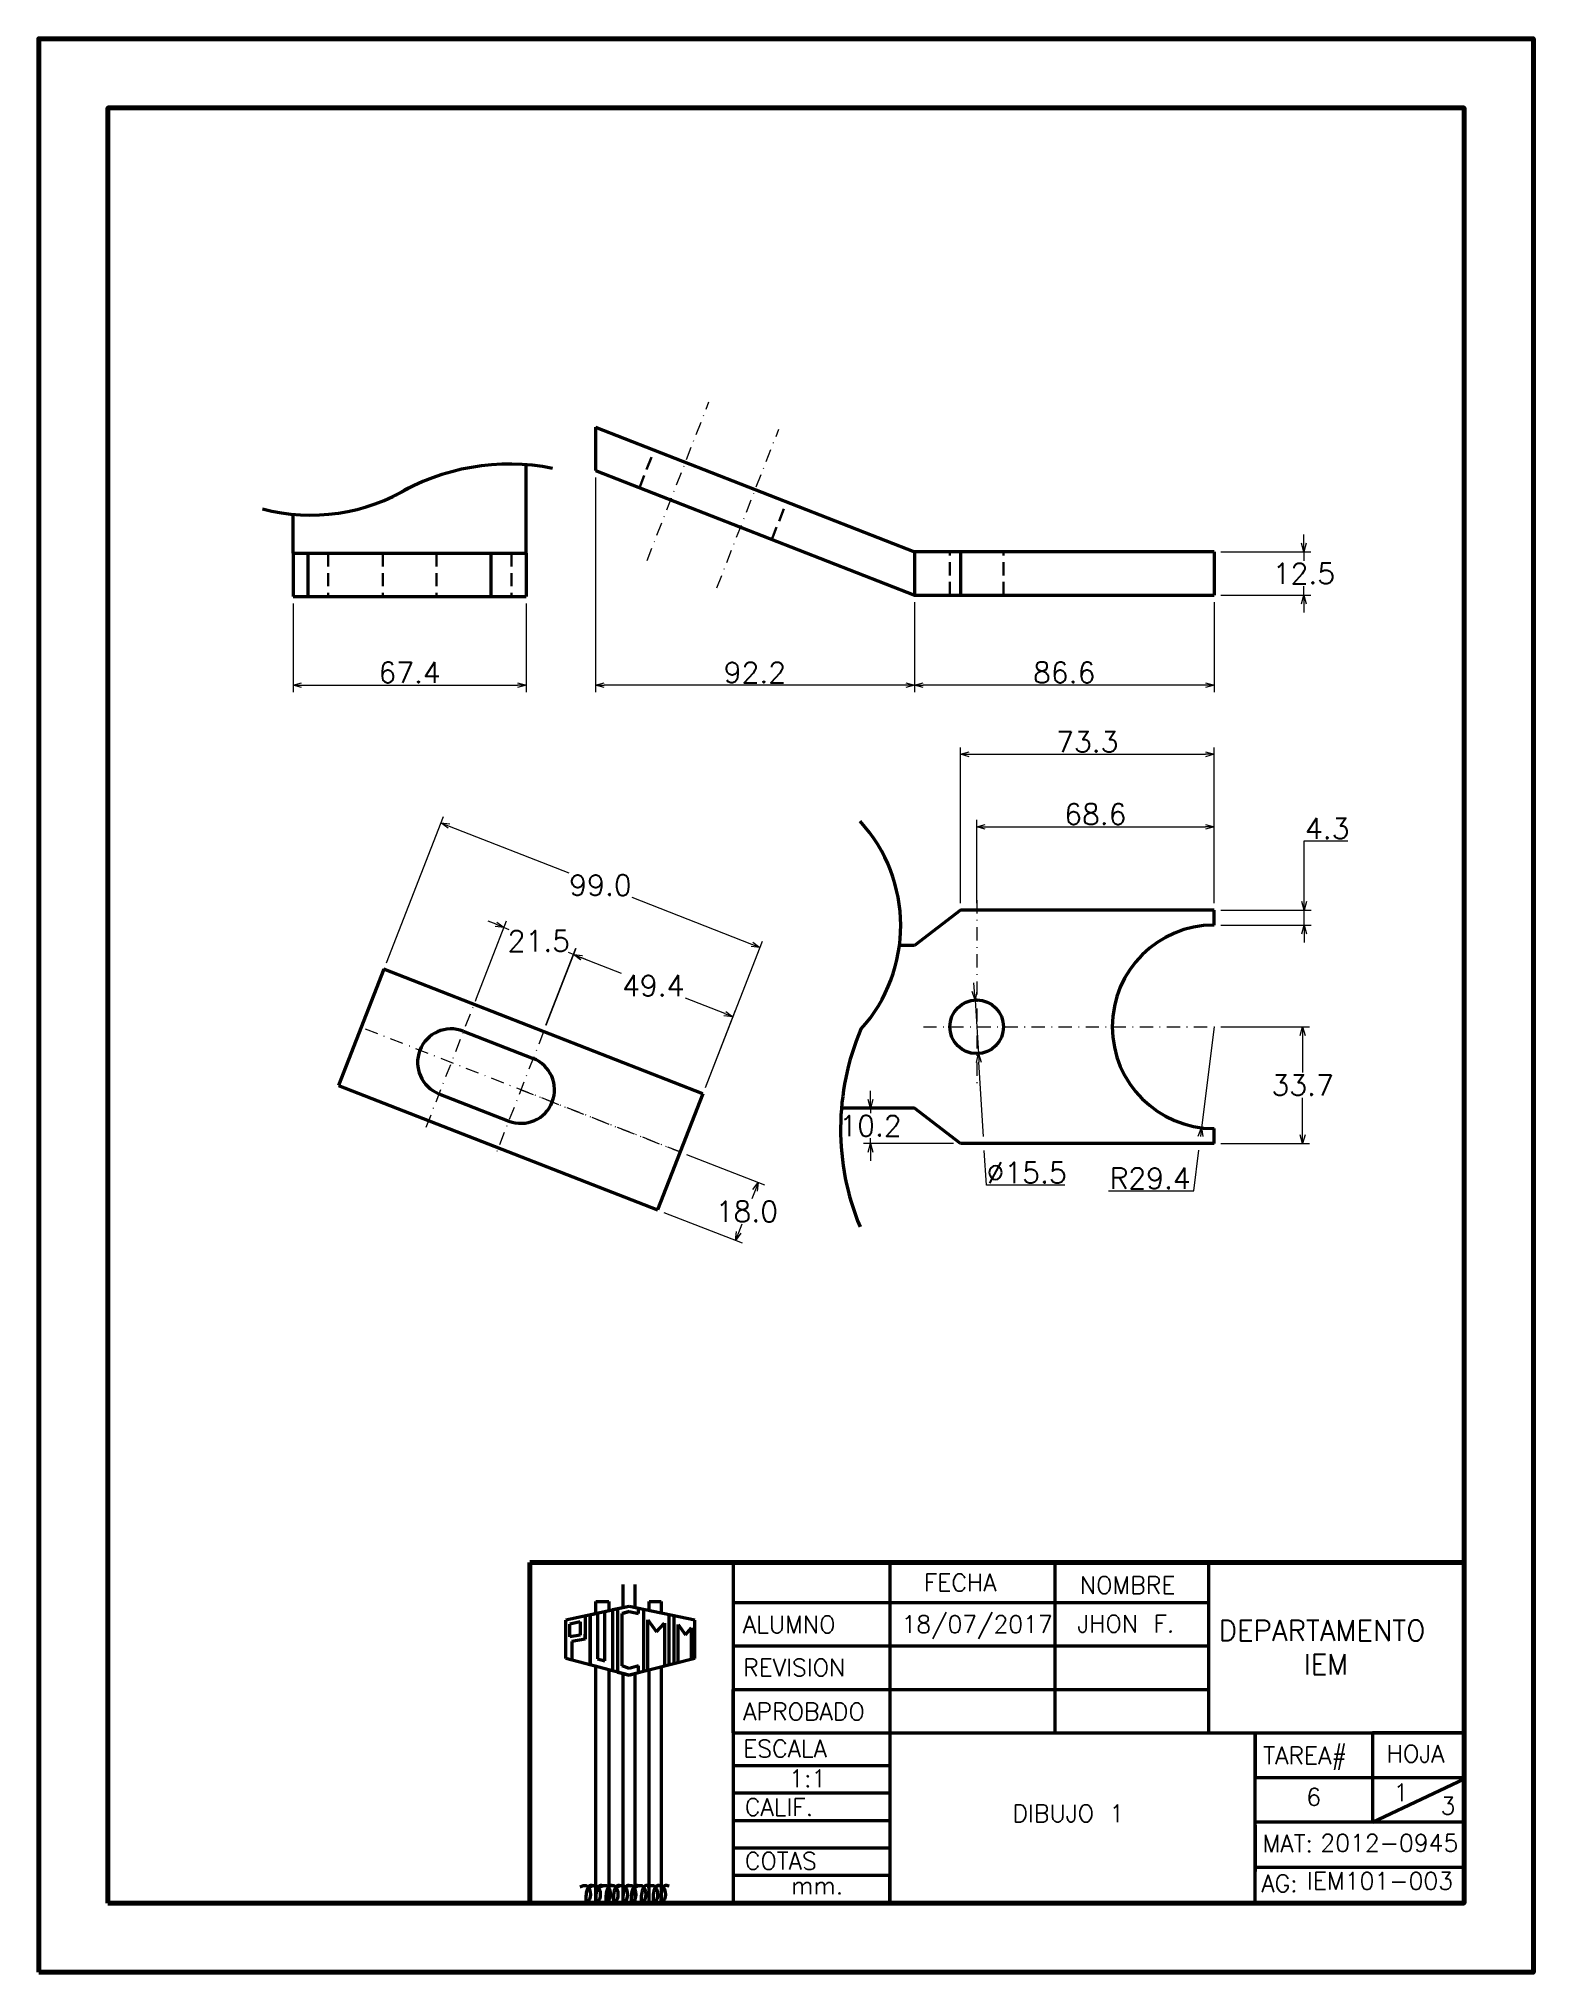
# Model space of a CAD drawing. Header units: millimetres. Extents: x 455 to 671, y 462 to 742.
import ezdxf

# ---------------------------------------------------------------- set-up
doc = ezdxf.new("R2010")
doc.units = ezdxf.units.MM
doc.header["$LTSCALE"] = 0.3
doc.linetypes.add('DASHDOT2', pattern=[12.7, 6.35, -3.175, 0, -3.175])
doc.linetypes.add('DASHED2', pattern=[9.525, 6.35, -3.175])
for name, color, linetype, lineweight in [('Cotas', 7, 'Continuous', 18), ('Eje', 7, 'DASHDOT2', 18), ('marco', 7, 'Continuous', 70), ('Oculta', 7, 'DASHED2', 35), ('P visible', 7, 'Continuous', 50)]:
    doc.layers.add(name, color=color, linetype=linetype, lineweight=lineweight)
doc.styles.get("Standard").update_dxf_attribs({"font": 'txt.shx', "height": 3})
doc.dimstyles.new('ISO-25', dxfattribs={"dimscale": 0.5, "dimtxt": 3, "dimasz": 2.5, "dimexe": 2, "dimexo": 2, "dimtad": 1, "dimtih": 1, "dimtoh": 1, "dimdec": 1, "dimlfac": 2, "dimzin": 1, "dimdsep": 46, "dimtxsty": 'Standard', "dimblk": 'OPEN30', "dimcen": 0, "dimclrd": 256, "dimclre": 256, "dimclrt": 256, "dimadec": 0, "dimazin": 0, "dimtfac": 1, "dimtdec": 1, "dimtmove": 0, "dimatfit": 3, "dimldrblk": 'OPEN30', "dimfxl": 1, "dimlwd": -1, "dimlwe": -1, "dimarcsym": 0})

# ---------------------------------------------------------------- blocks, each defined once
blk = doc.blocks.new('_Open30')
at = {"color": 0, "linetype": 'ByBlock', "lineweight": -2}
for p, q in [((-1, 0.27), (0, 0)), ((0, 0), (-1, -0.27)), ((0, 0), (-1, 0))]:
    blk.add_line(p, q, dxfattribs=at)
blk = doc.blocks.new('*D3')
at = {"layer": 'Cotas', "transparency": 16777216}
for p, q in [((582, 660.47), (582, 647.47)), ((625.3, 660.47), (625.3, 647.47)), ((624.05, 648.47), (583.25, 648.47))]:
    blk.add_line(p, q, dxfattribs=at)
at = {"layer": 'Defpoints', "color": 0, "transparency": 16777216}
for p in [(582, 661.47), (625.3, 661.47), (582, 648.47)]:
    blk.add_point(p, dxfattribs=at)
at = {"layer": 'Cotas', "transparency": 16777216, "xscale": 1.25, "yscale": 1.25, "zscale": 1.25, "rotation": 180}
blk.add_blockref('_Open30', (582, 648.47), dxfattribs=at)
at = {"layer": 'Cotas', "transparency": 16777216, "xscale": 1.25, "yscale": 1.25, "zscale": 1.25}
blk.add_blockref('_Open30', (625.3, 648.47), dxfattribs=at)
at = {"layer": 'Cotas', "transparency": 16777216, "insert": (603.65, 650.28), "char_height": 3, "attachment_point": 5}
blk.add_mtext('86.6', dxfattribs=at)
blk = doc.blocks.new('*D4')
at = {"layer": 'Cotas', "transparency": 16777216}
for p, q in [((535.9, 678.47), (535.9, 647.47)), ((580.75, 648.47), (537.15, 648.47))]:
    blk.add_line(p, q, dxfattribs=at)
at = {"layer": 'Defpoints', "color": 0, "transparency": 16777216}
for p in [(535.9, 679.47), (535.9, 648.47), (582, 648.47)]:
    blk.add_point(p, dxfattribs=at)
at = {"layer": 'Cotas', "transparency": 16777216, "xscale": 1.25, "yscale": 1.25, "zscale": 1.25, "rotation": 180}
blk.add_blockref('_Open30', (535.9, 648.47), dxfattribs=at)
at = {"layer": 'Cotas', "transparency": 16777216, "xscale": 1.25, "yscale": 1.25, "zscale": 1.25}
blk.add_blockref('_Open30', (582, 648.47), dxfattribs=at)
at = {"layer": 'Cotas', "transparency": 16777216, "insert": (558.95, 650.28), "char_height": 3, "attachment_point": 5}
blk.add_mtext('92.2', dxfattribs=at)
blk = doc.blocks.new('*D5')
at = {"layer": 'Cotas', "transparency": 16777216}
for p, q in [((638.3, 668.97), (638.3, 670.22)), ((626.3, 667.72), (639.3, 667.72)), ((638.3, 667.72), (638.3, 666.41)), ((638.3, 661.47), (638.3, 662.78)), ((626.3, 661.47), (639.3, 661.47)), ((638.3, 660.22), (638.3, 658.97))]:
    blk.add_line(p, q, dxfattribs=at)
at = {"layer": 'Defpoints', "color": 0, "transparency": 16777216}
for p in [(625.3, 667.72), (638.3, 667.72), (625.3, 661.47)]:
    blk.add_point(p, dxfattribs=at)
at = {"layer": 'Cotas', "transparency": 16777216, "xscale": 1.25, "yscale": 1.25, "zscale": 1.25}
for p, rotation in [((638.3, 667.72), 270), ((638.3, 661.47), 90)]:
    blk.add_blockref('_Open30', p, dxfattribs=dict(at, rotation=rotation))
at = {"layer": 'Cotas', "transparency": 16777216, "insert": (638.3, 664.6), "char_height": 3, "attachment_point": 5}
blk.add_mtext('12.5', dxfattribs=at)
blk = doc.blocks.new('*D6')
at = {"layer": 'Cotas', "transparency": 16777216}
for p, q in [((638.34, 617.2), (638.34, 625.95)), ((638.34, 625.95), (644.66, 625.95)), ((626.3, 615.95), (639.34, 615.95)), ((638.34, 613.8), (638.34, 615.95)), ((626.3, 613.8), (639.34, 613.8)), ((638.34, 612.55), (638.34, 611.3))]:
    blk.add_line(p, q, dxfattribs=at)
at = {"layer": 'Defpoints', "color": 0, "transparency": 16777216}
for p in [(625.3, 615.95), (625.3, 613.8), (638.34, 613.8)]:
    blk.add_point(p, dxfattribs=at)
at = {"layer": 'Cotas', "transparency": 16777216, "xscale": 1.25, "yscale": 1.25, "zscale": 1.25}
for p, rotation in [((638.34, 615.95), 270), ((638.34, 613.8), 90)]:
    blk.add_blockref('_Open30', p, dxfattribs=dict(at, rotation=rotation))
at = {"layer": 'Cotas', "transparency": 16777216, "insert": (641.66, 627.76), "char_height": 3, "attachment_point": 5}
blk.add_mtext('4.3', dxfattribs=at)
blk = doc.blocks.new('*D7')
at = {"layer": 'Cotas', "transparency": 16777216}
for p, q in [((625.3, 599.1), (623.51, 584.51)), ((622.38, 575.4), (623.11, 581.26)), ((623.35, 583.24), (623.35, 583.27)), ((610.07, 575.4), (622.38, 575.4))]:
    blk.add_line(p, q, dxfattribs=at)
at = {"layer": 'Defpoints', "color": 0, "transparency": 16777216}
for p in [(625.3, 599.1), (623.51, 584.51)]:
    blk.add_point(p, dxfattribs=at)
at = {"layer": 'Cotas', "transparency": 16777216, "xscale": 1.25, "yscale": 1.25, "zscale": 1.25, "rotation": 82.97532897201069}
blk.add_blockref('_Open30', (623.51, 584.51), dxfattribs=at)
at = {"layer": 'Cotas', "transparency": 16777216, "insert": (616.07, 577.21), "char_height": 3, "attachment_point": 5}
blk.add_mtext('R29.4', dxfattribs=at)
blk = doc.blocks.new('*D8')
at = {"layer": 'Cotas', "transparency": 16777216}
for p, q in [((590.69, 604.22), (590.61, 605.46)), ((590.77, 602.97), (591.24, 595.23)), ((591.98, 583.25), (591.32, 593.98)), ((592.41, 576.21), (592.1, 581.25)), ((603.72, 576.21), (592.41, 576.21))]:
    blk.add_line(p, q, dxfattribs=at)
at = {"layer": 'Defpoints', "color": 0, "transparency": 16777216}
for p in [(590.77, 602.97), (591.24, 595.23)]:
    blk.add_point(p, dxfattribs=at)
at = {"layer": 'Cotas', "transparency": 16777216, "xscale": 1.25, "yscale": 1.25, "zscale": 1.25}
for p, rotation in [((590.77, 602.97), 273.5079338044459), ((591.24, 595.23), 93.50793380444595)]:
    blk.add_blockref('_Open30', p, dxfattribs=dict(at, rotation=rotation))
at = {"layer": 'Cotas', "transparency": 16777216, "insert": (598.22, 578.03), "char_height": 3, "attachment_point": 5}
blk.add_mtext('∅15.5', dxfattribs=at)
blk = doc.blocks.new('*D9')
at = {"layer": 'Cotas', "transparency": 16777216}
for p, q in [((588.65, 616.95), (588.65, 639.47)), ((589.9, 638.47), (624.05, 638.47)), ((625.3, 616.95), (625.3, 639.47))]:
    blk.add_line(p, q, dxfattribs=at)
at = {"layer": 'Defpoints', "color": 0, "transparency": 16777216}
for p in [(625.3, 638.47), (588.65, 615.95), (625.3, 615.95)]:
    blk.add_point(p, dxfattribs=at)
at = {"layer": 'Cotas', "transparency": 16777216, "xscale": 1.25, "yscale": 1.25, "zscale": 1.25, "rotation": 180}
blk.add_blockref('_Open30', (588.65, 638.47), dxfattribs=at)
at = {"layer": 'Cotas', "transparency": 16777216, "xscale": 1.25, "yscale": 1.25, "zscale": 1.25}
blk.add_blockref('_Open30', (625.3, 638.47), dxfattribs=at)
at = {"layer": 'Cotas', "transparency": 16777216, "insert": (606.98, 640.28), "char_height": 3, "attachment_point": 5}
blk.add_mtext('73.3', dxfattribs=at)
blk = doc.blocks.new('*D10')
at = {"layer": 'Cotas', "transparency": 16777216}
for p, q in [((591, 616.95), (591, 629)), ((625.3, 616.95), (625.3, 629)), ((592.25, 628), (624.05, 628))]:
    blk.add_line(p, q, dxfattribs=at)
at = {"layer": 'Defpoints', "color": 0, "transparency": 16777216}
for p in [(625.3, 628), (591, 615.95), (625.3, 615.95)]:
    blk.add_point(p, dxfattribs=at)
at = {"layer": 'Cotas', "transparency": 16777216, "xscale": 1.25, "yscale": 1.25, "zscale": 1.25, "rotation": 180}
blk.add_blockref('_Open30', (591, 628), dxfattribs=at)
at = {"layer": 'Cotas', "transparency": 16777216, "xscale": 1.25, "yscale": 1.25, "zscale": 1.25}
blk.add_blockref('_Open30', (625.3, 628), dxfattribs=at)
at = {"layer": 'Cotas', "transparency": 16777216, "insert": (608.15, 629.81), "char_height": 3, "attachment_point": 5}
blk.add_mtext('68.6', dxfattribs=at)
blk = doc.blocks.new('*D11')
at = {"layer": 'Cotas', "transparency": 16777216}
for p, q in [((528.78, 599.32), (533.13, 610.46)), ((533.93, 609.07), (539.63, 606.85)), ((554.61, 601), (548.91, 603.22)), ((551.79, 590.34), (556.14, 601.48))]:
    blk.add_line(p, q, dxfattribs=at)
at = {"layer": 'Defpoints', "color": 0, "transparency": 16777216}
for p in [(532.77, 609.53), (528.42, 598.39), (551.42, 589.4)]:
    blk.add_point(p, dxfattribs=at)
at = {"layer": 'Cotas', "transparency": 16777216, "xscale": 1.25, "yscale": 1.25, "zscale": 1.25}
for p, rotation in [((532.77, 609.53), 158.6715655669008), ((555.77, 600.54), 338.6715655669008)]:
    blk.add_blockref('_Open30', p, dxfattribs=dict(at, rotation=rotation))
at = {"layer": 'Cotas', "transparency": 16777216, "insert": (544.27, 605.04), "char_height": 3, "attachment_point": 5}
blk.add_mtext('49.4', dxfattribs=at)
blk = doc.blocks.new('*D12')
at = {"layer": 'Cotas', "transparency": 16777216}
for p, q in [((518.72, 603.25), (523.07, 614.39)), ((521.55, 613.91), (520.38, 614.36)), ((522.71, 613.45), (523.4, 613.18)), ((528.74, 599.34), (533.09, 610.48)), ((532.72, 609.54), (532.03, 609.82)), ((533.89, 609.09), (535.05, 608.63))]:
    blk.add_line(p, q, dxfattribs=at)
at = {"layer": 'Defpoints', "color": 0, "transparency": 16777216}
for p in [(522.71, 613.45), (518.36, 602.31), (528.37, 598.4)]:
    blk.add_point(p, dxfattribs=at)
at = {"layer": 'Cotas', "transparency": 16777216, "xscale": 1.25, "yscale": 1.25, "zscale": 1.25}
for p, rotation in [((522.71, 613.45), 338.6715655669007), ((532.72, 609.54), 158.6715655669007)]:
    blk.add_blockref('_Open30', p, dxfattribs=dict(at, rotation=rotation))
at = {"layer": 'Cotas', "transparency": 16777216, "insert": (527.72, 611.5), "char_height": 3, "attachment_point": 5}
blk.add_mtext('21.5', dxfattribs=at)
blk = doc.blocks.new('*D13')
at = {"layer": 'Cotas', "transparency": 16777216}
for p, q in [((505.69, 608.34), (513.95, 629.49)), ((514.75, 628.1), (532.07, 621.34)), ((558.52, 611.01), (541.2, 617.78)), ((551.79, 590.34), (560.05, 611.49))]:
    blk.add_line(p, q, dxfattribs=at)
at = {"layer": 'Defpoints', "color": 0, "transparency": 16777216}
for p in [(559.68, 610.56), (505.32, 607.4), (551.42, 589.4)]:
    blk.add_point(p, dxfattribs=at)
at = {"layer": 'Cotas', "transparency": 16777216, "xscale": 1.25, "yscale": 1.25, "zscale": 1.25}
for p, rotation in [((513.58, 628.56), 158.6715655669015), ((559.68, 610.56), 338.6715655669015)]:
    blk.add_blockref('_Open30', p, dxfattribs=dict(at, rotation=rotation))
at = {"layer": 'Cotas', "transparency": 16777216, "insert": (536.63, 619.56), "char_height": 3, "attachment_point": 5}
blk.add_mtext('99.0', dxfattribs=at)
blk = doc.blocks.new('*D14')
at = {"layer": 'Cotas', "transparency": 16777216}
for p, q in [((626.3, 599.1), (639.11, 599.1)), ((638.11, 597.85), (638.11, 592.49)), ((638.11, 583.5), (638.11, 588.86)), ((626.3, 582.25), (639.11, 582.25))]:
    blk.add_line(p, q, dxfattribs=at)
at = {"layer": 'Defpoints', "color": 0, "transparency": 16777216}
for p in [(625.3, 599.1), (638.11, 599.1), (625.3, 582.25)]:
    blk.add_point(p, dxfattribs=at)
at = {"layer": 'Cotas', "transparency": 16777216, "xscale": 1.25, "yscale": 1.25, "zscale": 1.25}
for p, rotation in [((638.11, 599.1), 90), ((638.11, 582.25), 270)]:
    blk.add_blockref('_Open30', p, dxfattribs=dict(at, rotation=rotation))
at = {"layer": 'Cotas', "transparency": 16777216, "insert": (638.11, 590.68), "char_height": 3, "attachment_point": 5}
blk.add_mtext('33.7', dxfattribs=at)
blk = doc.blocks.new('*D15')
at = {"layer": 'Cotas', "transparency": 16777216}
for p, q in [((492.2, 660.27), (492.2, 647.47)), ((525.9, 660.27), (525.9, 647.47)), ((493.45, 648.47), (524.65, 648.47))]:
    blk.add_line(p, q, dxfattribs=at)
at = {"layer": 'Defpoints', "color": 0, "transparency": 16777216}
for p in [(492.2, 661.27), (525.9, 661.27), (525.9, 648.47)]:
    blk.add_point(p, dxfattribs=at)
at = {"layer": 'Cotas', "transparency": 16777216, "xscale": 1.25, "yscale": 1.25, "zscale": 1.25, "rotation": 180}
blk.add_blockref('_Open30', (492.2, 648.47), dxfattribs=at)
at = {"layer": 'Cotas', "transparency": 16777216, "xscale": 1.25, "yscale": 1.25, "zscale": 1.25}
blk.add_blockref('_Open30', (525.9, 648.47), dxfattribs=at)
at = {"layer": 'Cotas', "transparency": 16777216, "insert": (509.05, 650.28), "char_height": 3, "attachment_point": 5}
blk.add_mtext('67.4', dxfattribs=at)
blk = doc.blocks.new('*D16')
at = {"layer": 'Cotas', "transparency": 16777216}
for p, q in [((575.65, 588.6), (575.65, 589.85)), ((581, 587.35), (574.65, 587.35)), ((575.65, 587.35), (575.65, 586.61)), ((587.65, 582.25), (574.65, 582.25)), ((575.65, 582.25), (575.65, 582.99)), ((575.65, 581), (575.65, 579.75))]:
    blk.add_line(p, q, dxfattribs=at)
at = {"layer": 'Defpoints', "color": 0, "transparency": 16777216}
for p in [(582, 587.35), (575.65, 582.25), (588.65, 582.25)]:
    blk.add_point(p, dxfattribs=at)
at = {"layer": 'Cotas', "transparency": 16777216, "xscale": 1.25, "yscale": 1.25, "zscale": 1.25}
for p, rotation in [((575.65, 587.35), 270), ((575.65, 582.25), 90)]:
    blk.add_blockref('_Open30', p, dxfattribs=dict(at, rotation=rotation))
at = {"layer": 'Cotas', "transparency": 16777216, "insert": (575.65, 584.8), "char_height": 3, "attachment_point": 5}
blk.add_mtext('10.2', dxfattribs=at)
blk = doc.blocks.new('*D17')
at = {"layer": 'Cotas', "transparency": 16777216}
for p, q in [((549.08, 580.66), (560.36, 576.25)), ((558.98, 575.45), (558.5, 574.24)), ((545.81, 572.27), (557.09, 567.87)), ((556.61, 569.4), (557.09, 570.61))]:
    blk.add_line(p, q, dxfattribs=at)
at = {"layer": 'Defpoints', "color": 0, "transparency": 16777216}
for p in [(548.15, 581.02), (544.88, 572.64), (556.16, 568.23)]:
    blk.add_point(p, dxfattribs=at)
at = {"layer": 'Cotas', "transparency": 16777216, "xscale": 1.25, "yscale": 1.25, "zscale": 1.25}
for p, rotation in [((559.43, 576.62), 68.67156556690307), ((556.16, 568.23), 248.6715655669031)]:
    blk.add_blockref('_Open30', p, dxfattribs=dict(at, rotation=rotation))
at = {"layer": 'Cotas', "transparency": 16777216, "insert": (557.79, 572.42), "char_height": 3, "attachment_point": 5}
blk.add_mtext('18.0', dxfattribs=at)

msp = doc.modelspace()

# ---------------------------------------------------------------- linework, layer by layer
at = {"layer": 'Eje'}
for p, q in [((543.371, 666.49), (552.311, 689.387)), ((553.468, 662.548), (562.408, 685.444)), ((591.004, 617.396), (591.004, 590.054)), ((511.45, 584.615), (518.724, 603.245)), ((548.151, 581.02), (502.051, 599.02)), ((528.416, 598.388), (521.634, 581.017)), ((583.297, 599.1), (626.498, 599.1)), ((525.143, 590.004), (548.151, 581.02))]:
    msp.add_line(p, q, dxfattribs=at)
at = {"layer": 'marco'}
for p, q in [((526.449, 472.478), (526.449, 521.712)), ((526.449, 521.712), (661.445, 521.712))]:
    msp.add_line(p, q, dxfattribs=at)
for points in [[(455.445, 462.478), (671.445, 462.478), (671.445, 741.878), (455.445, 741.878)], [(465.445, 472.478), (661.445, 472.478), (661.445, 731.878), (465.445, 731.878)]]:
    msp.add_lwpolyline(points, close=True, dxfattribs=at)
at = {"layer": 'Oculta'}
for p, q in [((542.263, 676.988), (544.38, 682.411)), ((561.396, 669.517), (563.513, 674.941)), ((497.304, 667.518), (497.304, 661.268)), ((505.176, 667.518), (505.176, 661.268)), ((512.931, 667.518), (512.931, 661.268)), ((523.754, 667.518), (523.754, 661.268)), ((587.129, 661.471), (587.129, 667.721)), ((594.879, 661.471), (594.879, 667.721))]:
    msp.add_line(p, q, dxfattribs=at)
at = {"layer": 'P visible'}
for p, q in [((535.904, 685.721), (582.004, 667.721)), ((535.904, 685.721), (535.904, 679.471)), ((525.904, 667.518), (525.904, 680.311)), ((535.904, 679.471), (582.004, 661.471)), ((492.204, 667.518), (492.204, 673.164)), ((492.204, 667.518), (492.204, 661.268)), ((492.204, 667.518), (525.904, 667.518)), ((494.354, 667.518), (494.354, 661.268)), ((520.804, 667.518), (520.804, 661.268)), ((525.904, 667.518), (525.904, 661.268)), ((525.904, 667.518), (525.904, 661.268)), ((588.654, 667.721), (582.004, 667.721)), ((582.004, 667.721), (582.004, 661.471)), ((625.304, 667.721), (588.654, 667.721)), ((588.654, 667.721), (588.654, 661.471)), ((625.304, 667.721), (625.304, 661.471)), ((492.204, 661.268), (525.904, 661.268)), ((582.004, 661.471), (625.304, 661.471)), ((588.654, 615.95), (582.004, 610.85)), ((625.304, 615.95), (588.654, 615.95)), ((625.304, 613.8), (625.304, 615.95)), ((582.004, 610.85), (579.839, 610.85)), ((505.324, 607.404), (498.778, 590.637)), ((551.424, 589.404), (505.324, 607.404)), ((516.81, 598.464), (526.907, 594.522)), ((498.778, 590.637), (544.878, 572.637)), ((513.282, 589.429), (523.379, 585.486)), ((551.424, 589.404), (544.878, 572.637)), ((582.004, 587.35), (571.457, 587.35)), ((588.654, 582.25), (582.004, 587.35)), ((625.304, 582.25), (625.304, 584.4)), ((625.304, 582.25), (588.654, 582.25)), ((526.449, 472.478), (526.449, 521.712)), ((526.449, 521.712), (661.445, 521.712)), ((555.83, 521.712), (555.83, 472.478)), ((555.83, 521.712), (555.83, 497.095)), ((555.83, 521.712), (555.83, 507.815)), ((555.83, 521.712), (555.83, 472.478)), ((555.83, 521.712), (555.83, 497.095)), ((555.83, 521.712), (555.83, 507.815)), ((578.462, 521.712), (578.462, 472.478)), ((578.462, 521.712), (578.462, 472.478)), ((602.285, 521.712), (602.285, 497.095)), ((602.285, 521.712), (602.285, 497.095)), ((624.519, 521.712), (624.519, 497.095)), ((624.519, 521.712), (624.519, 497.095)), ((661.445, 521.712), (661.445, 472.478)), ((661.445, 521.712), (661.445, 472.478)), ((539.908, 515.174), (539.908, 518.535)), ((539.908, 515.174), (539.908, 518.535)), ((541.616, 518.535), (541.616, 515.181)), ((541.616, 518.535), (541.616, 515.181)), ((540.762, 515.359), (531.61, 513.374)), ((540.762, 515.359), (531.61, 513.374)), ((535.148, 514.141), (536.186, 514.366)), ((535.148, 514.141), (536.186, 514.366)), ((535.162, 513.98), (535.148, 514.141)), ((535.148, 514.141), (535.148, 506.894)), ((535.148, 506.919), (535.148, 514.141)), ((535.162, 513.98), (535.148, 514.141)), ((535.148, 514.141), (535.148, 506.894)), ((535.148, 506.919), (535.148, 514.141)), ((535.978, 514.321), (535.978, 516.074)), ((535.978, 516.074), (537.844, 516.074)), ((535.978, 514.321), (535.978, 516.074)), ((535.978, 516.074), (537.844, 516.074)), ((536.186, 514.366), (536.186, 507.772)), ((536.186, 514.366), (536.186, 507.772)), ((537.24, 514.595), (538.352, 514.836)), ((537.24, 514.595), (538.352, 514.836)), ((537.24, 507.489), (537.24, 514.595)), ((537.24, 507.489), (537.24, 514.595)), ((537.844, 516.074), (537.844, 514.726)), ((537.844, 516.074), (537.844, 514.726)), ((540.762, 515.359), (538.352, 514.836)), ((540.762, 515.359), (538.352, 514.836)), ((538.352, 514.836), (538.352, 506.06)), ((538.352, 514.836), (538.352, 506.06)), ((539.557, 515.098), (539.083, 514.971)), ((539.557, 515.098), (539.083, 514.971)), ((539.083, 514.971), (539.083, 505.87)), ((539.083, 514.971), (539.083, 505.87)), ((539.761, 514.345), (540.762, 514.613)), ((540.762, 514.613), (539.761, 514.345)), ((539.761, 514.345), (540.762, 514.613)), ((540.762, 514.613), (539.761, 514.345)), ((539.761, 512.08), (539.761, 514.345)), ((539.761, 512.08), (539.761, 514.345)), ((550.271, 513.374), (540.762, 515.359)), ((550.271, 513.374), (540.762, 515.359)), ((540.762, 514.613), (542.123, 514.345)), ((540.762, 514.613), (542.123, 514.345)), ((542.123, 514.345), (542.123, 515.075)), ((542.123, 514.345), (542.123, 515.075)), ((542.837, 514.926), (542.837, 505.953)), ((542.837, 514.926), (542.837, 505.953)), ((543.68, 514.75), (543.68, 516.074)), ((543.68, 516.074), (545.388, 516.074)), ((543.68, 514.75), (543.68, 516.074)), ((543.68, 516.074), (545.388, 516.074)), ((545.388, 516.074), (545.388, 514.393)), ((545.388, 516.074), (545.388, 514.393)), ((546.56, 506.885), (546.56, 514.149)), ((546.56, 506.885), (546.56, 514.149)), ((555.83, 515.915), (624.519, 515.915)), ((555.83, 515.915), (624.519, 515.915)), ((531.61, 507.815), (531.61, 513.374)), ((531.61, 507.815), (531.61, 513.374)), ((533.691, 513.11), (532.205, 512.788)), ((533.691, 513.11), (532.205, 512.788)), ((532.205, 510.945), (532.205, 512.788)), ((532.205, 510.945), (532.205, 512.788)), ((533.691, 513.11), (533.691, 511.207)), ((533.691, 513.11), (533.691, 511.207)), ((534.406, 513.98), (534.406, 510.618)), ((534.406, 513.98), (534.406, 510.618)), ((534.406, 510.618), (534.406, 511.333)), ((534.406, 510.618), (534.406, 511.333)), ((539.761, 506.755), (539.761, 512.08)), ((539.761, 506.755), (539.761, 512.08)), ((543.497, 506.118), (543.497, 513.404)), ((543.497, 513.404), (544.722, 511.654)), ((543.497, 506.118), (543.497, 513.404)), ((543.497, 513.404), (544.722, 511.654)), ((544.722, 511.654), (545.903, 512.94)), ((544.722, 511.654), (545.903, 512.94)), ((545.903, 512.94), (545.903, 506.721)), ((545.903, 512.94), (545.903, 506.721)), ((547.23, 514.009), (547.23, 507.053)), ((547.23, 514.009), (547.23, 507.053)), ((547.855, 507.21), (547.855, 512.744)), ((547.855, 512.744), (548.908, 511.24)), ((547.855, 507.21), (547.855, 512.744)), ((547.855, 512.744), (548.908, 511.24)), ((548.908, 511.24), (549.769, 512.233)), ((548.908, 511.24), (549.769, 512.233)), ((549.769, 507.689), (549.769, 512.233)), ((549.769, 507.689), (549.769, 512.233)), ((550.271, 507.815), (550.271, 513.374)), ((550.271, 507.815), (550.271, 513.374)), ((533.691, 511.207), (532.205, 510.945)), ((533.691, 511.207), (532.205, 510.945)), ((534.406, 510.618), (532.482, 510.279)), ((534.406, 510.618), (532.482, 510.279)), ((532.482, 510.279), (532.482, 507.588)), ((532.482, 510.279), (532.482, 507.588)), ((555.83, 509.642), (624.519, 509.642)), ((555.83, 509.642), (624.519, 509.642)), ((540.762, 505.433), (531.61, 507.815)), ((540.762, 505.433), (531.61, 507.815)), ((538.352, 506.06), (535.148, 506.919)), ((538.352, 506.06), (535.148, 506.919)), ((535.978, 472.478), (535.978, 506.678)), ((535.978, 472.478), (535.978, 506.678)), ((536.186, 507.772), (537.24, 507.489)), ((536.186, 507.772), (537.24, 507.489)), ((537.844, 506.192), (537.844, 472.478)), ((537.844, 506.192), (537.844, 472.478)), ((539.083, 505.87), (540.762, 505.433)), ((539.083, 505.87), (540.762, 505.433)), ((540.762, 506.391), (539.761, 506.755)), ((540.762, 506.391), (539.761, 506.755)), ((550.271, 507.815), (540.762, 505.433)), ((550.271, 507.815), (540.762, 505.433)), ((542.123, 506.755), (540.762, 506.391)), ((542.123, 506.755), (540.762, 506.391)), ((540.762, 505.433), (542.123, 505.797)), ((540.762, 505.433), (542.123, 505.797)), ((542.123, 505.797), (542.123, 506.755)), ((542.123, 505.797), (542.123, 506.755)), ((543.68, 472.478), (543.68, 506.164)), ((543.68, 472.478), (543.68, 506.164)), ((545.388, 506.592), (545.388, 472.478)), ((545.388, 506.592), (545.388, 472.478)), ((539.908, 472.478), (539.908, 505.655)), ((539.908, 472.478), (539.908, 505.655)), ((541.616, 505.647), (541.616, 472.478)), ((541.616, 505.647), (541.616, 472.478)), ((555.83, 497.095), (555.83, 503.368)), ((555.83, 503.368), (624.519, 503.368)), ((555.83, 497.095), (555.83, 503.368)), ((555.83, 503.368), (624.519, 503.368)), ((555.83, 497.095), (661.445, 497.095)), ((555.83, 497.095), (661.445, 497.095)), ((631.269, 472.478), (631.269, 497.095)), ((631.269, 497.095), (631.269, 490.414)), ((631.269, 472.478), (631.269, 497.095)), ((631.269, 497.095), (631.269, 490.414)), ((661.445, 497.095), (648.214, 497.095)), ((648.214, 497.095), (648.214, 484.161)), ((661.445, 497.095), (648.214, 497.095)), ((648.214, 497.095), (648.214, 484.161)), ((661.445, 497.095), (652.131, 497.095)), ((661.445, 497.095), (652.131, 497.095)), ((578.462, 492.33), (555.83, 492.33)), ((578.462, 492.33), (555.83, 492.33)), ((631.313, 490.628), (661.445, 490.628)), ((631.313, 490.628), (661.445, 490.628)), ((648.214, 484.161), (661.445, 490.414)), ((648.214, 484.161), (661.445, 490.414)), ((661.445, 490.628), (661.445, 484.161)), ((661.445, 490.628), (661.445, 484.161)), ((661.445, 490.414), (661.445, 483.733)), ((661.445, 490.414), (661.445, 483.733)), ((661.445, 490.412), (661.445, 483.73)), ((661.445, 490.412), (661.445, 483.73)), ((578.462, 488.36), (555.83, 488.36)), ((578.462, 488.36), (555.83, 488.36)), ((578.462, 484.389), (555.83, 484.389)), ((578.462, 484.389), (555.83, 484.389)), ((661.445, 484.161), (631.269, 484.161)), ((661.445, 484.161), (631.269, 484.161)), ((631.269, 483.733), (631.269, 477.053)), ((631.269, 483.733), (631.269, 477.053)), ((578.462, 480.419), (555.83, 480.419)), ((578.462, 480.419), (555.83, 480.419)), ((578.462, 476.448), (555.83, 476.448)), ((578.462, 476.448), (555.83, 476.448)), ((578.462, 472.478), (578.462, 476.448)), ((578.462, 472.478), (578.462, 476.448)), ((631.209, 477.694), (661.445, 477.694)), ((631.209, 477.694), (661.445, 477.694)), ((526.449, 472.478), (661.445, 472.478)), ((526.449, 472.478), (661.445, 472.478)), ((661.445, 472.478), (631.269, 472.478)), ((661.445, 472.478), (631.269, 472.478)), ((661.445, 472.478), (631.269, 472.478)), ((661.445, 472.478), (631.269, 472.478))]:
    msp.add_line(p, q, dxfattribs=at)
msp.add_circle((591.004, 599.1), 3.875, dxfattribs=at)
for centre, radius, start, end in [((523.467, 648.146), 32.257, 78.85418, 120.67394), ((494.75, 700.921), 27.873, 255.52749, 301.00774), ((557.693, 613.7), 22.328, 317.97226, 42.54463), ((625.304, 599.1), 14.7, 90, 270), ((515.046, 593.947), 4.85, 68.67157, 248.67157), ((608.141, 584.318), 36.81, 156.91542, 202.54047), ((525.143, 590.004), 4.85, 248.67157, 68.67157)]:
    msp.add_arc(centre, radius, start, end, dxfattribs=at)
for points in [[(533.683, 474.841), (534.588, 475.001), (535.179, 473.733), (534.77, 472.478)], [(535.715, 474.926), (535.067, 474.982), (534.726, 474.494), (534.549, 472.478)], [(535.111, 474.841), (536.016, 475.001), (536.608, 473.733), (536.198, 472.478)], [(537.144, 474.926), (536.496, 474.982), (536.154, 474.494), (535.978, 472.478)], [(536.578, 474.841), (537.483, 475.001), (538.074, 473.733), (537.665, 472.478)], [(538.61, 474.926), (537.962, 474.982), (537.62, 474.494), (537.444, 472.478)], [(537.666, 474.841), (538.571, 475.001), (539.162, 473.733), (538.753, 472.478)], [(539.698, 474.926), (539.05, 474.982), (538.708, 474.494), (538.532, 472.478)], [(539.042, 474.841), (539.947, 475.001), (540.538, 473.733), (540.129, 472.478)], [(541.075, 474.926), (540.427, 474.982), (540.085, 474.494), (539.908, 472.478)], [(540.24, 474.841), (541.145, 475.001), (541.737, 473.733), (541.327, 472.478)], [(542.273, 474.926), (541.625, 474.982), (541.283, 474.494), (541.107, 472.478)], [(541.691, 474.841), (542.596, 475.001), (543.187, 473.733), (542.778, 472.478)], [(543.723, 474.926), (543.075, 474.982), (542.734, 474.494), (542.557, 472.478)], [(543.395, 474.841), (544.3, 475.001), (544.891, 473.733), (544.482, 472.478)], [(545.428, 474.926), (544.78, 474.982), (544.438, 474.494), (544.262, 472.478)], [(544.521, 474.841), (545.426, 475.001), (546.018, 473.733), (545.608, 472.478)], [(546.554, 474.926), (545.906, 474.982), (545.564, 474.494), (545.388, 472.478)]]:
    msp.add_spline(points, degree=3, dxfattribs=at)

# ---------------------------------------------------------------- texts
for s, height, p in [('FECHA', 2.5008, (583.382, 517.534)), ('NOMBRE', 2.5008, (605.902, 517.18)), ('18/07/2017', 2.5008, (580.139, 511.52)), ('JHON F.', 2.5008, (605.543, 511.596)), ('ALUMNO', 2.5008, (557.203, 511.498)), ('DEPARTAMENTO', 2.94215, (625.96, 510.397)), ('DEPARTAMENTO', 2.94215, (625.96, 510.397)), ('REVISION', 2.4954, (557.256, 505.275)), ('IEM', 2.9422, (638.245, 505.493)), ('IEM', 2.9422, (638.245, 505.493)), ('APROBADO', 2.5008, (557.256, 498.904)), ('ESCALA', 2.5008, (557.256, 493.561)), ('TAREA#', 2.5008, (632.412, 492.56)), ('HOJA', 2.5008, (650.25, 492.817)), ('1:1', 2.5008, (563.898, 489.254)), ('6', 2.501, (638.64, 486.572)), ('1', 2.501, (651.238, 487.221)), ('CALIF.', 2.5008, (557.501, 485.1)), ('DIBUJO 1', 2.5008, (596.17, 484.188)), ('3', 2.501, (658.046, 485.305)), ('MAT:', 2.5008, (632.306, 479.851)), ('2012-0945', 2.5008, (640.668, 479.917)), ('COTAS', 2.5008, (557.501, 477.323)), ('mm.', 2.5008, (564.197, 473.781)), ('AG:', 2.5008, (632.137, 474.075)), ('IEM101-003', 2.5008, (638.73, 474.444))]:
    msp.add_text(s, height=height, dxfattribs=at).set_placement(p)

# ---------------------------------------------------------------- dimensions: what is measured, and where the dimension line sits
at = {"layer": 'Cotas'}
for base, p1, p2, picture, middle in [((535.904, 648.471), (582.004, 648.471), (535.904, 679.471), '*D4', (558.954, 650.283)), ((525.904, 648.471), (492.204, 661.268), (525.904, 661.268), '*D15', (509.054, 650.283)), ((582.004, 648.471), (625.304, 661.471), (582.004, 661.471), '*D3', (603.654, 650.283)), ((625.304, 638.471), (588.654, 615.95), (625.304, 615.95), '*D9', (606.979, 640.283)), ((625.304, 627.998), (591.004, 615.95), (625.304, 615.95), '*D10', (608.154, 629.81))]:
    dim = msp.add_linear_dim(base=base, p1=p1, p2=p2, dimstyle='ISO-25', dxfattribs=at)
    dim.commit()
    dim.dimension.update_dxf_attribs({"geometry": picture, "text_midpoint": middle})
for base, p1, p2, picture, middle in [((638.304, 667.721), (625.304, 661.471), (625.304, 667.721), '*D5', (638.304, 664.596)), ((638.105, 599.1), (625.304, 582.25), (625.304, 599.1), '*D14', (638.105, 590.675)), ((575.654, 582.25), (582.004, 587.35), (588.654, 582.25), '*D16', (575.654, 584.8))]:
    dim = msp.add_linear_dim(base=base, p1=p1, p2=p2, angle=90, dimstyle='ISO-25', dxfattribs=at)
    dim.commit()
    dim.dimension.update_dxf_attribs({"geometry": picture, "text_midpoint": middle})
for p1, p2, distance, picture, middle in [((505.324, 607.404), (551.424, 589.404), 22.709, '*D13', (536.634, 619.558)), ((528.374, 598.404), (518.361, 602.314), -11.959, '*D12', (527.717, 611.499)), ((551.424, 589.404), (528.416, 598.388), -11.959, '*D11', (544.27, 605.036)), ((548.151, 581.02), (544.878, 572.637), 12.11, '*D17', (557.795, 572.424))]:
    dim = msp.add_aligned_dim(p1=p1, p2=p2, distance=distance, dimstyle='ISO-25', dxfattribs=at)
    dim.commit()
    dim.dimension.update_dxf_attribs({"geometry": picture, "text_midpoint": middle})
dim = msp.add_linear_dim(base=(638.343, 613.8), p1=(625.304, 615.95), p2=(625.304, 613.8), angle=90, dimstyle='ISO-25', dxfattribs=at)
dim.commit()
dim.dimension.update_dxf_attribs({"geometry": '*D6', "text_midpoint": (641.656, 625.95), "dimtype": 160})
dim = msp.add_diameter_dim_2p(p1=(590.767, 602.968), p2=(591.241, 595.232), dimstyle='ISO-25', dxfattribs=at)
dim.commit()
dim.dimension.update_dxf_attribs({"geometry": '*D8', "text_midpoint": (598.219, 576.213), "dimtype": 163})
dim = msp.add_radius_dim(center=(625.304, 599.1), mpoint=(623.506, 584.51), dimstyle='ISO-25', dxfattribs=at)
dim.commit()
dim.dimension.update_dxf_attribs({"geometry": '*D7', "text_midpoint": (616.071, 575.399), "dimtype": 164})

doc.saveas('drawing.dxf')
